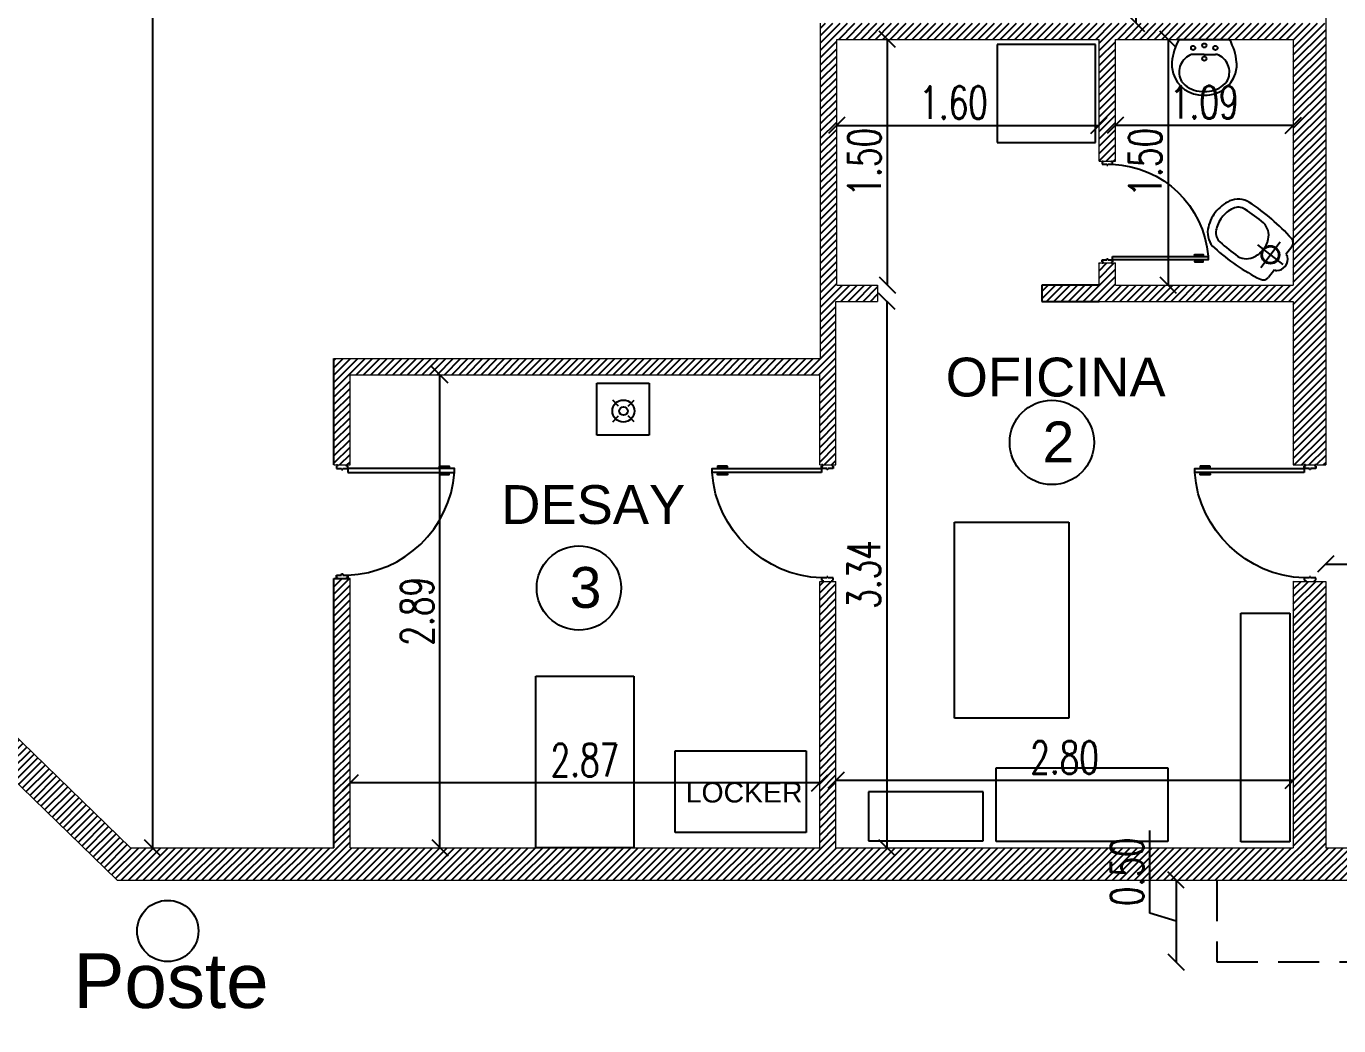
# Model space of a CAD drawing. Header units: millimetres. Extents: x 2448 to 2576, y 1154 to 1321.
# Drawn here: x 2495.67 to 2503.69, y 1284.64 to 1290.75 of the extents above; entities that cross this region are included whole.
import ezdxf

# ---------------------------------------------------------------- set-up
doc = ezdxf.new("R2010")
doc.units = ezdxf.units.MM
for name, pattern in [('ACAD_ISO02W100', [15, 12, -3]), ('X-REF T19$0$ACAD_ISO02W100', [15, 12, -3]), ('X-REF T19$0$HIDDEN', [0.375, 0.25, -0.125]), ('xbase-CPL$0$DASHDOT', [1, 0.5, -0.25, 0, -0.25])]:
    doc.linetypes.add(name, pattern=pattern)
for name, color, linetype in [('COTAS', 7, 'Continuous'), ('E-GENERAL', 8, 'Continuous'), ('E-MOBILIARIO', 1, 'Continuous'), ('X-REF T19$0$A-CARPINTERIA METALICA', 1, 'Continuous'), ('X-REF T19$0$A-CORDONES', 1, 'Continuous'), ('X-REF T19$0$A-HATCH', 8, 'Continuous'), ('X-REF T19$0$A-MAMPOSTERIA', 5, 'Continuous'), ('X-REF T19$0$A-PROYECCION', 1, 'Continuous'), ('X-REF T19$0$E-GENERAL', 8, 'Continuous')]:
    doc.layers.add(name, color=color, linetype=linetype)
doc.styles.add('Arial', font='arial.ttf', dxfattribs={"height": 0.25})
doc.styles.add('COTAS', font='ROMANS.shx', dxfattribs={"width": 0.7})
doc.styles.get("Standard").update_dxf_attribs({"font": 'arial.ttf'})
doc.dimstyles.new('COTA-I-N-2-85', dxfattribs={"dimscale": 0, "dimtxt": 0.2, "dimasz": 0.1, "dimexe": 0, "dimexo": 0, "dimgap": 0.04, "dimtad": 1, "dimzin": 1, "dimdsep": 46, "dimtxsty": 'COTAS', "dimblk": 'OBLIQUE', "dimcen": 0.1, "dimse1": 1, "dimse2": 1, "dimclrd": 256, "dimclre": 256, "dimclrt": 256, "dimadec": 0, "dimazin": 0, "dimtfac": 1, "dimtmove": 1, "dimatfit": 3, "dimldrblk": 'OBLIQUE', "dimfxl": 1, "dimtvp": -0.8, "dimtolj": 1, "dimtzin": 0, "dimarcsym": 0})

# ---------------------------------------------------------------- blocks, each defined once
blk = doc.blocks.new('X-REF T19$0$puerta 1m')
at = {"layer": 'X-REF T19$0$A-CARPINTERIA METALICA'}
for p, q in [((-0.09, 1), (-0.1, 1)), ((-0.1, 0.97), (-0.1, 0.99)), ((-0.1, 0.99), (-0.09, 0.99)), ((-0.055, 0.97), (-0.1, 0.97)), ((-0.09, 0.99), (-0.09, 1)), ((-0.055, 0.96), (-0.055, 0.97)), ((-0.045, 0.96), (-0.055, 0.96)), ((0, 0.97), (-0.045, 0.97)), ((-0.045, 0.97), (-0.045, 0.96)), ((0, 1), (-0.01, 1)), ((-0.01, 1), (-0.01, 0.99)), ((-0.01, 0.99), (0, 0.99)), ((0, 0.99), (0, 0.97)), ((-0.982, 0.065), (-0.982, 0.074)), ((-0.982, 0.03), (-0.982, 0.02)), ((-0.968, 0.065), (-0.968, 0.074)), ((-0.968, 0.03), (-0.968, 0.02)), ((-0.055, 0.03), (-0.1, 0.03)), ((-0.1, 0.03), (-0.1, 0.01)), ((-0.1, 0.01), (-0.09, 0.01)), ((-0.09, 0.01), (-0.09, 0)), ((-0.045, 0.04), (-0.055, 0.04)), ((-0.055, 0.04), (-0.055, 0.03)), ((-0.045, 0.03), (-0.045, 0.04)), ((0, 0.03), (-0.045, 0.03)), ((-0.01, 0), (-0.01, 0.01)), ((-0.01, 0.01), (0, 0.01)), ((0, 0), (-0.01, 0)), ((0, 0.01), (0, 0.03)), ((-0.09, 0), (-0.1, 0))]:
    blk.add_line(p, q, dxfattribs=at)
blk.add_lwpolyline([(-0.1, 0.065), (-1.04, 0.065), (-1.04, 0.03), (-0.1, 0.03)], close=True, dxfattribs=at)
for points in [[(-0.993, 0.082), (-0.993, 0.078, 0.414214), (-0.99, 0.074), (-0.912, 0.074, 0.414214), (-0.908, 0.078), (-0.908, 0.082, 0.414214), (-0.912, 0.085), (-0.99, 0.085, 0.414214)], [(-0.993, 0.013), (-0.993, 0.017, -0.414214), (-0.99, 0.02), (-0.912, 0.02, -0.414214), (-0.908, 0.017), (-0.908, 0.013, -0.414214), (-0.912, 0.01), (-0.99, 0.01, -0.414214)]]:
    blk.add_lwpolyline(points, format="xyb", close=True, dxfattribs=at)
blk.add_arc((-0.061, -0.011), 0.982, 92.2684, 175.5235, dxfattribs=at)
blk = doc.blocks.new('X-REF T19$0$TOPSY 19')
at = {"layer": 'X-REF T19$0$A-MAMPOSTERIA', "lineweight": 13}
for p, q in [((11.5405, -22.0703), (11.5405, -29.9706)), ((8.4515, -29.3201), (8.4515, -27.2677)), ((8.5508, -28.8701), (8.5508, -27.367)), ((8.5508, -27.367), (10.155, -27.367)), ((10.155, -28.1118), (10.155, -27.367)), ((10.2543, -27.367), (11.3419, -27.367)), ((10.2543, -28.1118), (10.2543, -27.367)), ((11.3419, -27.367), (11.3419, -28.8701)), ((10.155, -28.1118), (10.2543, -28.1118)), ((0.1986, -28.3996), (4.2311, -32.3121)), ((0, -28.4819), (4.1489, -32.5107)), ((10.155, -28.8701), (10.155, -28.7348)), ((10.155, -28.7348), (10.2543, -28.7348)), ((10.2543, -28.8701), (10.2543, -28.7348)), ((8.5508, -28.8701), (8.7994, -28.8701)), ((8.7994, -28.8701), (8.7994, -28.9694)), ((10.2543, -28.8701), (11.3419, -28.8701)), ((8.5456, -29.9706), (8.5456, -28.9694)), ((8.5456, -28.9694), (8.7994, -28.9694)), ((10.155, -28.9694), (11.3419, -28.9694)), ((11.3419, -28.9694), (11.3419, -29.9706)), ((5.4752, -29.3201), (8.4515, -29.3201)), ((5.5745, -29.9706), (5.5745, -29.4194)), ((5.5745, -29.4194), (8.4463, -29.4194)), ((8.4463, -29.9706), (8.4463, -29.4194)), ((5.4752, -29.9706), (5.5745, -29.9706)), ((8.4463, -29.9706), (8.5456, -29.9706)), ((11.3419, -29.9706), (11.5405, -29.9706)), ((5.5745, -32.3121), (5.5745, -30.6654)), ((8.4463, -32.3121), (8.4463, -30.6832)), ((8.4463, -30.6832), (8.5456, -30.6832)), ((8.5456, -32.3121), (8.5456, -30.6832)), ((11.3419, -30.6832), (11.3419, -32.3121)), ((11.3419, -30.6832), (11.5405, -30.6832)), ((11.5405, -30.6832), (11.5405, -32.3121)), ((4.2311, -32.3121), (5.4752, -32.3121)), ((5.5745, -32.3121), (8.4463, -32.3121)), ((8.5456, -32.3121), (11.3419, -32.3121)), ((11.5405, -32.3121), (11.9938, -32.3121)), ((4.1489, -32.5107), (9.7555, -32.5107)), ((9.7555, -32.5107), (11.9938, -32.5107))]:
    blk.add_line(p, q, dxfattribs=at)
at = {"layer": 'X-REF T19$0$A-MAMPOSTERIA', "linetype": 'X-REF T19$0$ACAD_ISO02W100'}
for p, q in [((10.155, -28.8701), (9.8039, -28.8701)), ((9.8039, -28.8701), (9.8039, -28.9701)), ((9.8039, -28.9701), (10.155, -28.9694)), ((5.4752, -30.6654), (5.5745, -30.6654))]:
    blk.add_line(p, q, dxfattribs=at)
at = {"layer": 'X-REF T19$0$A-MAMPOSTERIA'}
for p, q in [((5.4752, -29.9706), (5.4752, -29.3201)), ((5.4752, -32.3121), (5.4752, -30.6654))]:
    blk.add_line(p, q, dxfattribs=at)
blk = doc.blocks.new('X-REF T19')
at = {"layer": 'X-REF T19$0$A-HATCH'}
h = blk.add_hatch(dxfattribs=at)
h.set_pattern_fill('ANSI31', color=256, scale=0.01, style=0)
h.set_pattern_definition([(45, (32.33662, 0), (-0.0224506403, 0.0224506403), [])])
h.paths.add_polyline_path([(263.1352, 166.4221), (263.1352, 167.0727), (266.1115, 167.0727), (266.1115, 169.1251), (269.2006, 169.1251), (269.2006, 166.4221), (269.002, 166.4221), (269.002, 167.4234), (267.464, 167.4226), (267.464, 167.5227), (267.8151, 167.5227), (267.8151, 167.658), (267.9144, 167.658), (267.9144, 167.5227), (269.002, 167.5227), (269.002, 169.0258), (267.9144, 169.0258), (267.9144, 168.281), (267.8151, 168.281), (267.8151, 169.0258), (266.2108, 169.0258), (266.2108, 167.5227), (266.4595, 167.5227), (266.4595, 167.4234), (266.2057, 167.4234), (266.2057, 166.4221), (266.1064, 166.4221), (266.1064, 166.9734), (263.2345, 166.9734), (263.2345, 166.4221)])
h = blk.add_hatch(dxfattribs=at)
h.set_pattern_fill('ANSI31', color=256, scale=0.01, style=0)
h.paths.add_polyline_path([(269.6539, 164.0806), (269.2006, 164.0806), (269.2006, 165.7095), (269.002, 165.7095), (269.002, 164.0806), (266.2057, 164.0806), (266.2057, 165.7096), (266.1064, 165.7096), (266.1064, 164.0806), (263.2345, 164.0806), (263.2345, 165.7273), (263.1352, 165.7273), (263.1352, 164.0806), (261.8912, 164.0806), (261.1622, 164.7879), (261.1622, 164.51), (261.8089, 163.882), (267.4156, 163.882), (269.6539, 163.882)])
blk.add_circle((262.1195, 163.5712), 0.1874)
at = {"layer": 'X-REF T19$0$A-CORDONES', "linetype": 'Continuous'}
for centre, radius, start, end in [((263.7565, 170.0016), 11.2426, 190.71703, 259.93459), ((263.5978, 169.8414), 10.9099, 190.19202, 260.47061)]:
    blk.add_arc(centre, radius, start, end, dxfattribs=at)
at = {"layer": 'X-REF T19$0$A-PROYECCION', "linetype": 'X-REF T19$0$HIDDEN'}
for p, q in [((268.5347, 163.882), (268.5347, 163.382)), ((268.5347, 163.382), (279.8292, 163.382))]:
    blk.add_line(p, q, dxfattribs=at)
at = {"layer": 'X-REF T19$0$E-GENERAL', "linetype": 'X-REF T19$0$ACAD_ISO02W100'}
blk.add_line((264.9705, 164.0806), (264.3705, 164.0806), dxfattribs=at)
at = {"linetype": 'X-REF T19$0$ACAD_ISO02W100'}
blk.add_blockref('X-REF T19$0$TOPSY 19', (257.6601, 196.3928), dxfattribs=at)
at = {"layer": 'X-REF T19$0$A-CARPINTERIA METALICA', "extrusion": (0, 0, -1), "xscale": 0.6227176431075531, "yscale": 0.6227176431075531, "zscale": -0.6227176431075531}
blk.add_blockref('X-REF T19$0$puerta 1m', (-267.8338, 167.658), dxfattribs=at)
at = {"layer": 'X-REF T19$0$A-CARPINTERIA METALICA', "extrusion": (0, 0, -1), "rotation": 180}
for p, xscale, yscale, zscale in [((-263.1508, 166.4223), -0.6947859717142633, 0.6947859717142633, -0.6947859717142633), ((-266.1887, 166.4221), 0.7124943719434715, 0.7124943719434715, -0.7124943719434715), ((-269.1405, 166.4221), 0.7124943719434715, 0.7124943719434715, -0.7124943719434715)]:
    blk.add_blockref('X-REF T19$0$puerta 1m', p, dxfattribs=dict(at, xscale=xscale, yscale=yscale, zscale=zscale))
blk = doc.blocks.new('_Oblique')
at = {"color": 0, "linetype": 'ByBlock', "lineweight": -2}
blk.add_line((-0.5, -0.5), (0.5, 0.5), dxfattribs=at)
blk = doc.blocks.new('*D242')
at = {"layer": 'COTAS', "linetype": 'ACAD_ISO02W100', "lineweight": -2, "transparency": 16777216}
blk.add_line((2503.416, 1286.1408), (2500.6197, 1286.1408), dxfattribs=at)
at = {"layer": 'DEFPOINTS', "color": 0, "linetype": 'ACAD_ISO02W100', "transparency": 16777216}
for p in [(2500.6197, 1286.1408), (2500.6197, 1285.7288), (2503.416, 1285.7288)]:
    blk.add_point(p, dxfattribs=at)
at = {"layer": 'COTAS', "linetype": 'ACAD_ISO02W100', "lineweight": -2, "transparency": 16777216, "xscale": 0.1, "yscale": 0.1, "zscale": 0.1, "rotation": 180}
blk.add_blockref('_Oblique', (2500.6197, 1286.1408), dxfattribs=at)
at = {"layer": 'COTAS', "linetype": 'ACAD_ISO02W100', "lineweight": -2, "transparency": 16777216, "xscale": 0.1, "yscale": 0.1, "zscale": 0.1}
blk.add_blockref('_Oblique', (2503.416, 1286.1408), dxfattribs=at)
at = {"layer": 'COTAS', "linetype": 'ACAD_ISO02W100', "transparency": 16777216, "insert": (2502.0179, 1286.2808), "char_height": 0.2, "attachment_point": 5, "style": 'COTAS'}
blk.add_mtext('\\A1;2.80', dxfattribs=at)
blk = doc.blocks.new('*D243')
at = {"layer": 'COTAS', "linetype": 'ACAD_ISO02W100', "lineweight": -2, "transparency": 16777216}
blk.add_line((2500.5204, 1286.1252), (2497.6486, 1286.1252), dxfattribs=at)
at = {"layer": 'DEFPOINTS', "color": 0, "linetype": 'ACAD_ISO02W100', "transparency": 16777216}
for p in [(2497.6486, 1286.1252), (2497.6486, 1285.7288), (2500.5204, 1285.7288)]:
    blk.add_point(p, dxfattribs=at)
at = {"layer": 'COTAS', "linetype": 'ACAD_ISO02W100', "lineweight": -2, "transparency": 16777216, "xscale": 0.1, "yscale": 0.1, "zscale": 0.1, "rotation": 180}
blk.add_blockref('_Oblique', (2497.6486, 1286.1252), dxfattribs=at)
at = {"layer": 'COTAS', "linetype": 'ACAD_ISO02W100', "lineweight": -2, "transparency": 16777216, "xscale": 0.1, "yscale": 0.1, "zscale": 0.1}
blk.add_blockref('_Oblique', (2500.5204, 1286.1252), dxfattribs=at)
at = {"layer": 'COTAS', "linetype": 'ACAD_ISO02W100', "transparency": 16777216, "insert": (2499.0845, 1286.2652), "char_height": 0.2, "attachment_point": 5, "style": 'COTAS'}
blk.add_mtext('\\A1;2.87', dxfattribs=at)
blk = doc.blocks.new('*D184')
at = {"layer": 'COTAS', "linetype": 'ACAD_ISO02W100', "lineweight": -2, "transparency": 16777216}
blk.add_line((2503.6146, 1287.464), (2514.0446, 1287.464), dxfattribs=at)
at = {"layer": 'DEFPOINTS', "color": 0, "linetype": 'ACAD_ISO02W100', "transparency": 16777216}
for p in [(2514.0446, 1287.464), (2503.6146, 1285.7288), (2514.0446, 1285.7288)]:
    blk.add_point(p, dxfattribs=at)
at = {"layer": 'COTAS', "linetype": 'ACAD_ISO02W100', "lineweight": -2, "transparency": 16777216, "xscale": 0.1, "yscale": 0.1, "zscale": 0.1, "rotation": 180}
blk.add_blockref('_Oblique', (2503.6146, 1287.464), dxfattribs=at)
at = {"layer": 'COTAS', "linetype": 'ACAD_ISO02W100', "lineweight": -2, "transparency": 16777216, "xscale": 0.1, "yscale": 0.1, "zscale": 0.1}
blk.add_blockref('_Oblique', (2514.0446, 1287.464), dxfattribs=at)
at = {"layer": 'COTAS', "linetype": 'ACAD_ISO02W100', "transparency": 16777216, "insert": (2508.8296, 1287.604), "char_height": 0.2, "attachment_point": 5, "style": 'COTAS'}
blk.add_mtext('\\A1;10.43', dxfattribs=at)
blk = doc.blocks.new('*D194')
at = {"layer": 'COTAS', "linetype": 'ACAD_ISO02W100', "lineweight": -2, "transparency": 16777216}
blk.add_line((2500.9308, 1289.0715), (2500.9308, 1285.7288), dxfattribs=at)
at = {"layer": 'DEFPOINTS', "color": 0, "linetype": 'ACAD_ISO02W100', "transparency": 16777216}
for p in [(2503.416, 1289.0715), (2500.9308, 1285.7288), (2503.416, 1285.7288)]:
    blk.add_point(p, dxfattribs=at)
at = {"layer": 'COTAS', "linetype": 'ACAD_ISO02W100', "lineweight": -2, "transparency": 16777216, "xscale": 0.1, "yscale": 0.1, "zscale": 0.1}
for p, rotation in [((2500.9308, 1289.0715), 90), ((2500.9308, 1285.7288), 270)]:
    blk.add_blockref('_Oblique', p, dxfattribs=dict(at, rotation=rotation))
at = {"layer": 'COTAS', "linetype": 'ACAD_ISO02W100', "transparency": 16777216, "insert": (2500.7908, 1287.4001), "char_height": 0.2, "attachment_point": 5, "rotation": 90, "style": 'COTAS'}
blk.add_mtext('\\A1;3.34', dxfattribs=at)
blk = doc.blocks.new('*D195')
at = {"layer": 'COTAS', "linetype": 'ACAD_ISO02W100', "lineweight": -2, "transparency": 16777216}
blk.add_line((2500.6249, 1290.1476), (2502.2291, 1290.1476), dxfattribs=at)
at = {"layer": 'DEFPOINTS', "color": 0, "linetype": 'ACAD_ISO02W100', "transparency": 16777216}
for p in [(2502.2291, 1290.1476), (2500.6249, 1289.8834), (2502.2291, 1289.8834)]:
    blk.add_point(p, dxfattribs=at)
at = {"layer": 'COTAS', "linetype": 'ACAD_ISO02W100', "lineweight": -2, "transparency": 16777216, "xscale": 0.1, "yscale": 0.1, "zscale": 0.1, "rotation": 180}
blk.add_blockref('_Oblique', (2500.6249, 1290.1476), dxfattribs=at)
at = {"layer": 'COTAS', "linetype": 'ACAD_ISO02W100', "lineweight": -2, "transparency": 16777216, "xscale": 0.1, "yscale": 0.1, "zscale": 0.1}
blk.add_blockref('_Oblique', (2502.2291, 1290.1476), dxfattribs=at)
at = {"layer": 'COTAS', "linetype": 'ACAD_ISO02W100', "transparency": 16777216, "insert": (2501.339, 1290.2876), "char_height": 0.2, "attachment_point": 5, "style": 'COTAS'}
blk.add_mtext('\\A1;1.60', dxfattribs=at)
blk = doc.blocks.new('*D196')
at = {"layer": 'COTAS', "linetype": 'ACAD_ISO02W100', "lineweight": -2, "transparency": 16777216}
blk.add_line((2500.9334, 1290.6739), (2500.9334, 1289.1708), dxfattribs=at)
at = {"layer": 'DEFPOINTS', "color": 0, "linetype": 'ACAD_ISO02W100', "transparency": 16777216}
for p in [(2502.2291, 1290.6739), (2500.8735, 1289.1708), (2500.9334, 1289.1708)]:
    blk.add_point(p, dxfattribs=at)
at = {"layer": 'COTAS', "linetype": 'ACAD_ISO02W100', "lineweight": -2, "transparency": 16777216, "xscale": 0.1, "yscale": 0.1, "zscale": 0.1}
for p, rotation in [((2500.9334, 1290.6739), 90), ((2500.9334, 1289.1708), 270)]:
    blk.add_blockref('_Oblique', p, dxfattribs=dict(at, rotation=rotation))
at = {"layer": 'COTAS', "linetype": 'ACAD_ISO02W100', "transparency": 16777216, "insert": (2500.7934, 1289.9224), "char_height": 0.2, "attachment_point": 5, "rotation": 90, "style": 'COTAS'}
blk.add_mtext('\\A1;1.50', dxfattribs=at)
blk = doc.blocks.new('*D197')
at = {"layer": 'COTAS', "linetype": 'ACAD_ISO02W100', "lineweight": -2, "transparency": 16777216}
blk.add_line((2502.3284, 1290.1493), (2503.416, 1290.1493), dxfattribs=at)
at = {"layer": 'DEFPOINTS', "color": 0, "linetype": 'ACAD_ISO02W100', "transparency": 16777216}
for p in [(2502.3284, 1290.6739), (2503.416, 1290.6739), (2503.416, 1290.1493)]:
    blk.add_point(p, dxfattribs=at)
at = {"layer": 'COTAS', "linetype": 'ACAD_ISO02W100', "lineweight": -2, "transparency": 16777216, "xscale": 0.1, "yscale": 0.1, "zscale": 0.1, "rotation": 180}
blk.add_blockref('_Oblique', (2502.3284, 1290.1493), dxfattribs=at)
at = {"layer": 'COTAS', "linetype": 'ACAD_ISO02W100', "lineweight": -2, "transparency": 16777216, "xscale": 0.1, "yscale": 0.1, "zscale": 0.1}
blk.add_blockref('_Oblique', (2503.416, 1290.1493), dxfattribs=at)
at = {"layer": 'COTAS', "linetype": 'ACAD_ISO02W100', "transparency": 16777216, "insert": (2502.8722, 1290.2893), "char_height": 0.2, "attachment_point": 5, "style": 'COTAS'}
blk.add_mtext('\\A1;1.09', dxfattribs=at)
blk = doc.blocks.new('*D198')
at = {"layer": 'COTAS', "linetype": 'ACAD_ISO02W100', "lineweight": -2, "transparency": 16777216}
blk.add_line((2498.1979, 1285.7288), (2498.1979, 1288.6215), dxfattribs=at)
at = {"layer": 'DEFPOINTS', "color": 0, "linetype": 'ACAD_ISO02W100', "transparency": 16777216}
for p in [(2498.1979, 1288.6215), (2500.5204, 1288.6215), (2500.5204, 1285.7288)]:
    blk.add_point(p, dxfattribs=at)
at = {"layer": 'COTAS', "linetype": 'ACAD_ISO02W100', "lineweight": -2, "transparency": 16777216, "xscale": 0.1, "yscale": 0.1, "zscale": 0.1}
for p, rotation in [((2498.1979, 1288.6215), 90), ((2498.1979, 1285.7288), 270)]:
    blk.add_blockref('_Oblique', p, dxfattribs=dict(at, rotation=rotation))
at = {"layer": 'COTAS', "linetype": 'ACAD_ISO02W100', "transparency": 16777216, "insert": (2498.0579, 1287.1751), "char_height": 0.2, "attachment_point": 5, "rotation": 90, "style": 'COTAS'}
blk.add_mtext('\\A1;2.89', dxfattribs=at)
blk = doc.blocks.new('*D237')
at = {"layer": 'COTAS', "linetype": 'ACAD_ISO02W100', "lineweight": -2, "transparency": 16777216}
blk.add_line((2502.4563, 1290.7732), (2502.4563, 1295.9706), dxfattribs=at)
at = {"layer": 'DEFPOINTS', "color": 0, "linetype": 'ACAD_ISO02W100', "transparency": 16777216}
for p in [(2502.4563, 1295.9706), (2503.5153, 1295.9706), (2503.416, 1290.7732)]:
    blk.add_point(p, dxfattribs=at)
at = {"layer": 'COTAS', "linetype": 'ACAD_ISO02W100', "lineweight": -2, "transparency": 16777216, "xscale": 0.1, "yscale": 0.1, "zscale": 0.1}
for p, rotation in [((2502.4563, 1295.9706), 90), ((2502.4563, 1290.7732), 270)]:
    blk.add_blockref('_Oblique', p, dxfattribs=dict(at, rotation=rotation))
at = {"layer": 'COTAS', "linetype": 'ACAD_ISO02W100', "transparency": 16777216, "insert": (2502.3163, 1293.3719), "char_height": 0.2, "attachment_point": 5, "rotation": 90, "style": 'COTAS'}
blk.add_mtext('\\A1;5.20', dxfattribs=at)
blk = doc.blocks.new('A$C74941EF9')
at = {"layer": 'E-MOBILIARIO'}
for p, q in [((0.244, 0.1132), (0.1595, 0.1132)), ((0.244, 0.1132), (0.3286, 0.1132)), ((0.4317, 0), (0.0563, 0)), ((0.4317, 0), (0.244, 0))]:
    blk.add_line(p, q, dxfattribs=at)
for centre in [(0.244, 0.1447), (0.16, 0.064), (0.244, 0.0456), (0.328, 0.064)]:
    blk.add_circle(centre, 0.016, dxfattribs=at)
for centre, radius, start, end in [((0.2307, 0.1881), 0.2322, 97.2331, 172.16752), ((0.244, 0.0822), 0.339, 82.78029, 97.21971), ((0.2574, 0.1881), 0.2322, 7.83248, 82.7669), ((0.1977, 0.2472), 0.1434, 150.40795, 243.84707), ((0.2307, 0.1881), 0.2042, 97.2331, 140.50285), ((0.244, 0.0822), 0.311, 82.78029, 97.21971), ((0.2574, 0.1881), 0.2042, 39.49715, 82.7669), ((0.2903, 0.2472), 0.1434, 296.15293, 29.59205), ((0.2327, 0.193), 0.2337, 173.41939, 185.18705), ((0.2553, 0.193), 0.2337, 354.81295, 6.58061), ((0.4066, 0.2053), 0.408, 184.69214, 209.87967), ((0.16, 0.1768), 0.0636, 246.35329, 270.51701), ((0.328, 0.1768), 0.0636, 269.48299, 293.64671), ((0.0814, 0.2053), 0.408, 330.12033, 355.30786), ((0.0563, 0.004), 0.004, 209.87967, 270), ((0.4317, 0.004), 0.004, 270, 330.12033)]:
    blk.add_arc(centre, radius, start, end, dxfattribs=at)
blk = doc.blocks.new('xbase-CPL$0$adriatica')
at = {"layer": 'E-MOBILIARIO'}
for p, q in [((1215.9621, 891.5479), (1216.0216, 891.5479)), ((1216.0216, 891.5479), (1216.0216, 891.5496)), ((1216.1376, 891.5479), (1216.1376, 891.5496)), ((1216.1376, 891.5479), (1216.1972, 891.5479))]:
    blk.add_line(p, q, dxfattribs=at)
at = {"layer": 'E-MOBILIARIO', "linetype": 'xbase-CPL$0$DASHDOT'}
for p, q in [((1216.0796, 891.5711), (1216.0796, 891.3747)), ((1216.1778, 891.4729), (1215.9814, 891.4729))]:
    blk.add_line(p, q, dxfattribs=at)
at = {"layer": 'E-MOBILIARIO'}
for radius in [0.055, 0.05]:
    blk.add_circle((1216.0796, 891.4729), radius, dxfattribs=at)
for centre, radius, start, end in [((1216.0796, 891.5193), 0.0686, 38.51025, 141.48975), ((1217.1741, 891.2755), 1.2742, 169.14453, 184.49281), ((1215.9621, 891.5079), 0.04, 90, 169.14453), ((1216.0416, 891.5496), 0.02, 141.48975, 180), ((1216.1176, 891.5496), 0.02, 0, 38.51025), ((1216.1972, 891.5079), 0.04, 10.85547, 90), ((1214.9851, 891.2755), 1.2742, 355.50719, 10.85547), ((1216.0556, 891.308), 0.1056, 113.9615, 172.78442), ((1216.0659, 891.2964), 0.1205, 97.96111, 116.20223), ((1216.0786, 891.2195), 0.1984, 89.70099, 98.50589), ((1216.0807, 891.2195), 0.1984, 81.49411, 90.29901), ((1216.0933, 891.2964), 0.1205, 63.79777, 82.03889), ((1216.1036, 891.308), 0.1056, 7.21558, 66.0385), ((1217.1741, 891.2755), 1.2242, 177.85751, 184.49281), ((1214.9851, 891.2755), 1.2242, 355.50719, 2.14249), ((1216.0285, 891.1855), 0.125, 184.49281, 242.41425), ((1216.0285, 891.1855), 0.075, 184.49281, 242.41425), ((1216.0796, 891.2833), 0.1854, 242.41425, 270), ((1216.0796, 891.2833), 0.1854, 270, 297.58575), ((1216.1308, 891.1855), 0.075, 297.58575, 355.50719), ((1216.1308, 891.1855), 0.125, 297.58575, 355.50719), ((1216.0796, 891.2833), 0.2354, 242.41425, 270), ((1216.0796, 891.2833), 0.2354, 270, 297.58575)]:
    blk.add_arc(centre, radius, start, end, dxfattribs=at)
blk = doc.blocks.new('*D244')
at = {"layer": 'COTAS', "linetype": 'ACAD_ISO02W100', "lineweight": -2, "transparency": 16777216}
blk.add_line((2502.651, 1290.6739), (2502.651, 1289.1708), dxfattribs=at)
at = {"layer": 'DEFPOINTS', "color": 0, "linetype": 'ACAD_ISO02W100', "transparency": 16777216}
for p in [(2502.3284, 1290.6739), (2502.3284, 1289.1708), (2502.651, 1289.1708)]:
    blk.add_point(p, dxfattribs=at)
at = {"layer": 'COTAS', "linetype": 'ACAD_ISO02W100', "lineweight": -2, "transparency": 16777216, "xscale": 0.1, "yscale": 0.1, "zscale": 0.1}
for p, rotation in [((2502.651, 1290.6739), 90), ((2502.651, 1289.1708), 270)]:
    blk.add_blockref('_Oblique', p, dxfattribs=dict(at, rotation=rotation))
at = {"layer": 'COTAS', "linetype": 'ACAD_ISO02W100', "transparency": 16777216, "insert": (2502.511, 1289.9224), "char_height": 0.2, "attachment_point": 5, "rotation": 90, "style": 'COTAS'}
blk.add_mtext('\\A1;1.50', dxfattribs=at)
blk = doc.blocks.new('*D183')
at = {"layer": 'COTAS', "linetype": 'ACAD_ISO02W100', "lineweight": -2, "transparency": 16777216}
blk.add_line((2496.4397, 1296.8756), (2496.4397, 1285.7288), dxfattribs=at)
at = {"layer": 'DEFPOINTS', "color": 0, "linetype": 'ACAD_ISO02W100', "transparency": 16777216}
for p in [(2496.7401, 1296.8756), (2496.4397, 1285.7288), (2496.9272, 1285.7288)]:
    blk.add_point(p, dxfattribs=at)
at = {"layer": 'COTAS', "linetype": 'ACAD_ISO02W100', "lineweight": -2, "transparency": 16777216, "xscale": 0.1, "yscale": 0.1, "zscale": 0.1}
for p, rotation in [((2496.4397, 1296.8756), 90), ((2496.4397, 1285.7288), 270)]:
    blk.add_blockref('_Oblique', p, dxfattribs=dict(at, rotation=rotation))
at = {"layer": 'COTAS', "linetype": 'ACAD_ISO02W100', "transparency": 16777216, "insert": (2496.2997, 1291.3022), "char_height": 0.2, "attachment_point": 5, "rotation": 90, "style": 'COTAS'}
blk.add_mtext('\\A1;11.15', dxfattribs=at)
blk = doc.blocks.new('*D173')
at = {"linetype": 'ACAD_ISO02W100', "lineweight": -2, "transparency": 16777216}
for p, q in [((2502.5398, 1285.3282), (2502.5398, 1285.8348)), ((2502.6998, 1285.5302), (2502.6998, 1285.0302)), ((2502.6998, 1285.2802), (2502.5398, 1285.3282))]:
    blk.add_line(p, q, dxfattribs=at)
at = {"layer": 'DEFPOINTS', "color": 0, "linetype": 'ACAD_ISO02W100', "transparency": 16777216}
for p in [(2502.9488, 1285.5302), (2502.6998, 1285.0302), (2502.9488, 1285.0302)]:
    blk.add_point(p, dxfattribs=at)
at = {"linetype": 'ACAD_ISO02W100', "lineweight": -2, "transparency": 16777216, "xscale": 0.1, "yscale": 0.1, "zscale": 0.1}
for p, rotation in [((2502.6998, 1285.5302), 90), ((2502.6998, 1285.0302), 270)]:
    blk.add_blockref('_Oblique', p, dxfattribs=dict(at, rotation=rotation))
at = {"linetype": 'ACAD_ISO02W100', "transparency": 16777216, "insert": (2502.3998, 1285.5815), "char_height": 0.2, "attachment_point": 5, "rotation": 90, "style": 'COTAS'}
blk.add_mtext('\\A1;0.50', dxfattribs=at)

msp = doc.modelspace()

# ---------------------------------------------------------------- linework, layer by layer
at = {"linetype": 'Continuous'}
for p, q in [((2499.157, 1288.5703), (2499.477, 1288.5703)), ((2499.157, 1288.2534), (2499.157, 1288.5703)), ((2499.477, 1288.5703), (2499.477, 1288.2534)), ((2499.2905, 1288.4301), (2499.2545, 1288.4662)), ((2499.3497, 1288.4301), (2499.3857, 1288.4662)), ((2499.2545, 1288.3349), (2499.2905, 1288.3709)), ((2499.3857, 1288.3349), (2499.3497, 1288.3709)), ((2499.477, 1288.2534), (2499.157, 1288.2534))]:
    msp.add_line(p, q, dxfattribs=at)
for radius in [0.0673, 0.0259]:
    msp.add_circle((2499.3201, 1288.4005), radius, dxfattribs=at)
for centre in [(2501.94, 1288.2081), (2499.0479, 1287.3178)]:
    msp.add_circle(centre, 0.2579)
at = {"layer": 'E-GENERAL', "linetype": 'ACAD_ISO02W100'}
for p, q in [((2501.6061, 1290.6439), (2501.6061, 1290.0439)), ((2502.2061, 1290.6439), (2501.6061, 1290.6439)), ((2502.2061, 1290.0439), (2502.2061, 1290.6439)), ((2501.6061, 1290.0439), (2502.2061, 1290.0439)), ((2501.3439, 1287.7206), (2502.0439, 1287.7206)), ((2501.3439, 1286.5206), (2501.3439, 1287.7206)), ((2502.0439, 1287.7206), (2502.0439, 1286.5206)), ((2503.0962, 1285.7643), (2503.0962, 1287.1643)), ((2503.0962, 1287.1643), (2503.3962, 1287.1643)), ((2503.3962, 1287.1643), (2503.3962, 1285.7643)), ((2498.7845, 1286.7788), (2499.3845, 1286.7788)), ((2498.7845, 1285.7288), (2498.7845, 1286.7788)), ((2499.3845, 1286.7788), (2499.3845, 1285.7288)), ((2502.0439, 1286.5206), (2501.3439, 1286.5206)), ((2499.6369, 1286.3219), (2500.4369, 1286.3219)), ((2499.6369, 1285.8219), (2499.6369, 1286.3219)), ((2500.4369, 1286.3219), (2500.4369, 1285.8219)), ((2501.599, 1286.2166), (2502.649, 1286.2166)), ((2501.599, 1285.7666), (2501.599, 1286.2166)), ((2502.649, 1286.2166), (2502.649, 1285.7666)), ((2500.8192, 1286.0701), (2500.8192, 1285.7701)), ((2501.5192, 1286.0701), (2500.8192, 1286.0701)), ((2501.5192, 1285.7701), (2501.5192, 1286.0701)), ((2500.4369, 1285.8219), (2499.6369, 1285.8219)), ((2500.8192, 1285.7701), (2501.5192, 1285.7701)), ((2502.649, 1285.7666), (2501.599, 1285.7666)), ((2499.3845, 1285.7288), (2498.7845, 1285.7288)), ((2503.3962, 1285.7643), (2503.0962, 1285.7643))]:
    msp.add_line(p, q, dxfattribs=at)

# ---------------------------------------------------------------- block references
msp.add_blockref('X-REF T19', (2234.414, 1121.6481))
at = {"layer": 'E-MOBILIARIO', "xscale": 0.810562669844785, "yscale": 0.810562669844785, "zscale": 0.810562669844785, "rotation": 180}
msp.add_blockref('A$C74941EF9', (2503.07, 1290.6739), dxfattribs=at)
at = {"layer": 'E-MOBILIARIO', "rotation": 232.5177732866345}
msp.add_blockref('xbase-CPL$0$adriatica', (2535.8585, 2796.842), dxfattribs=at)

# ---------------------------------------------------------------- texts
at = {"style": 'Arial'}
msp.add_text('Poste', height=0.33413, dxfattribs=at).set_placement((2495.9568, 1284.7482))
at = {"attachment_point": 1}
for s, insert, char_height, width in [('{\\fArial|b0|i0|c0|p34;OFICINA}', (2501.2907, 1288.7269), 0.237507, 2.192559), ('{\\fArial|b0|i0|c0|p34;DESAY}', (2498.5731, 1287.9469), 0.237507, 2.192559), ('{\\fArial|b0|i0|c0|p34;LOCKER}', (2499.7007, 1286.1298), 0.124419, 1.148581)]:
    msp.add_mtext(s, dxfattribs=dict(at, insert=insert, char_height=char_height, width=width))
at = {"linetype": 'ByBlock', "ltscale": 3.05, "char_height": 0.25, "attachment_point": 1, "style": 'Arial'}
for s, insert in [('2', (2501.8834, 1288.3364)), ('3', (2498.9913, 1287.4461))]:
    msp.add_mtext_dynamic_manual_height_columns(s, width=0.847344, gutter_width=1.25, heights=[0], dxfattribs=dict(at, insert=insert))

# ---------------------------------------------------------------- dimensions: what is measured, and where the dimension line sits
at = {"linetype": 'ACAD_ISO02W100'}
dim = msp.add_linear_dim(base=(2502.6998, 1285.0302), p1=(2502.9488, 1285.5302), p2=(2502.9488, 1285.0302), angle=90, dimstyle='COTA-I-N-2-85', override={"dimscale": 1}, dxfattribs=at)
dim.commit()
dim.dimension.update_dxf_attribs({"geometry": '*D173', "text_midpoint": (2502.3998, 1285.3682)})
at = {"layer": 'COTAS', "linetype": 'ACAD_ISO02W100'}
for base, p1, p2, picture, middle in [((2496.4397, 1285.7288), (2496.7401, 1296.8756), (2496.9272, 1285.7288), '*D183', (2496.2997, 1291.3022)), ((2502.4563, 1295.9706), (2503.416, 1290.7732), (2503.5153, 1295.9706), '*D237', (2502.3163, 1293.3719)), ((2500.9334, 1289.1708), (2502.2291, 1290.6739), (2500.8735, 1289.1708), '*D196', (2500.7934, 1289.9224)), ((2502.651, 1289.1708), (2502.3284, 1290.6739), (2502.3284, 1289.1708), '*D244', (2502.511, 1289.9224)), ((2500.9308, 1285.7288), (2503.416, 1289.0715), (2503.416, 1285.7288), '*D194', (2500.7908, 1287.4001))]:
    dim = msp.add_linear_dim(base=base, p1=p1, p2=p2, angle=90, dimstyle='COTA-I-N-2-85', override={"dimscale": 1}, dxfattribs=at)
    dim.commit()
    dim.dimension.update_dxf_attribs({"geometry": picture, "text_midpoint": middle})
for base, p1, p2, picture, middle in [((2503.416, 1290.1493), (2502.3284, 1290.6739), (2503.416, 1290.6739), '*D197', (2502.8722, 1290.2893)), ((2514.0446, 1287.464), (2503.6146, 1285.7288), (2514.0446, 1285.7288), '*D184', (2508.8296, 1287.604)), ((2500.6197, 1286.1408), (2503.416, 1285.7288), (2500.6197, 1285.7288), '*D242', (2502.0179, 1286.2808))]:
    dim = msp.add_linear_dim(base=base, p1=p1, p2=p2, dimstyle='COTA-I-N-2-85', override={"dimscale": 1}, dxfattribs=at)
    dim.commit()
    dim.dimension.update_dxf_attribs({"geometry": picture, "text_midpoint": middle})
dim = msp.add_linear_dim(base=(2502.2291, 1290.1476), p1=(2500.6249, 1289.8834), p2=(2502.2291, 1289.8834), dimstyle='COTA-I-N-2-85', override={"dimscale": 1}, dxfattribs=at)
dim.commit()
dim.dimension.update_dxf_attribs({"geometry": '*D195', "text_midpoint": (2501.339, 1290.1476), "dimtype": 160})
dim = msp.add_linear_dim(base=(2498.1979, 1288.6215), p1=(2500.5204, 1285.7288), p2=(2500.5204, 1288.6215), angle=90, dimstyle='COTA-I-N-2-85', override={"dimscale": 1}, dxfattribs=at)
dim.commit()
dim.dimension.update_dxf_attribs({"geometry": '*D198', "text_midpoint": (2498.1979, 1287.1751), "dimtype": 160})
at = {"layer": 'COTAS', "color": 0, "linetype": 'ACAD_ISO02W100'}
dim = msp.add_linear_dim(base=(2497.6486, 1286.1252), p1=(2500.5204, 1285.7288), p2=(2497.6486, 1285.7288), dimstyle='COTA-I-N-2-85', override={"dimscale": 1}, dxfattribs=at)
dim.commit()
dim.dimension.update_dxf_attribs({"geometry": '*D243', "text_midpoint": (2499.0845, 1286.2652)})

doc.saveas('drawing.dxf')
